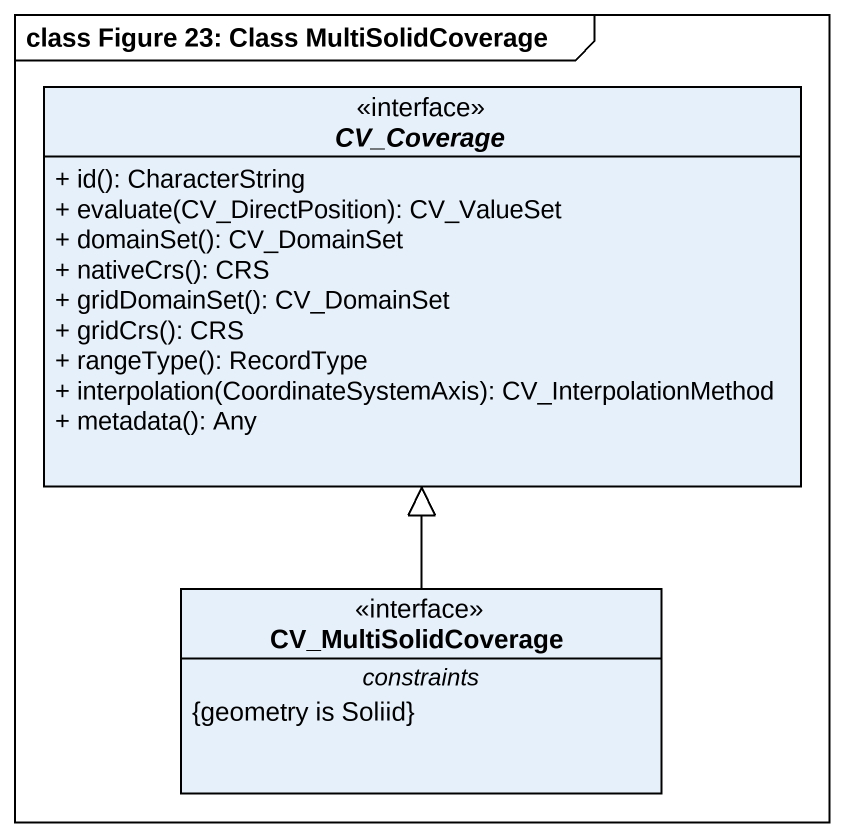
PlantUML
@startuml
mainframe class Figure 23: Class MultiSolidCoverage
hide circle
hide empty members
skinparam classAttributeIconSize 0
abstract class CV_Coverage <<interface>> {
  + id(): CharacterString
  + evaluate(CV_DirectPosition): CV_ValueSet
  + domainSet(): CV_DomainSet
  + nativeCrs(): CRS
  + gridDomainSet(): CV_DomainSet
  + gridCrs(): CRS
  + rangeType(): RecordType
  + interpolation(CoordinateSystemAxis): CV_InterpolationMethod
  + metadata(): Any
}
class CV_MultiSolidCoverage <<interface>> {
  -- constraints --
  {geometry is Soliid}
}
CV_MultiSolidCoverage -up-|> CV_Coverage
@enduml
